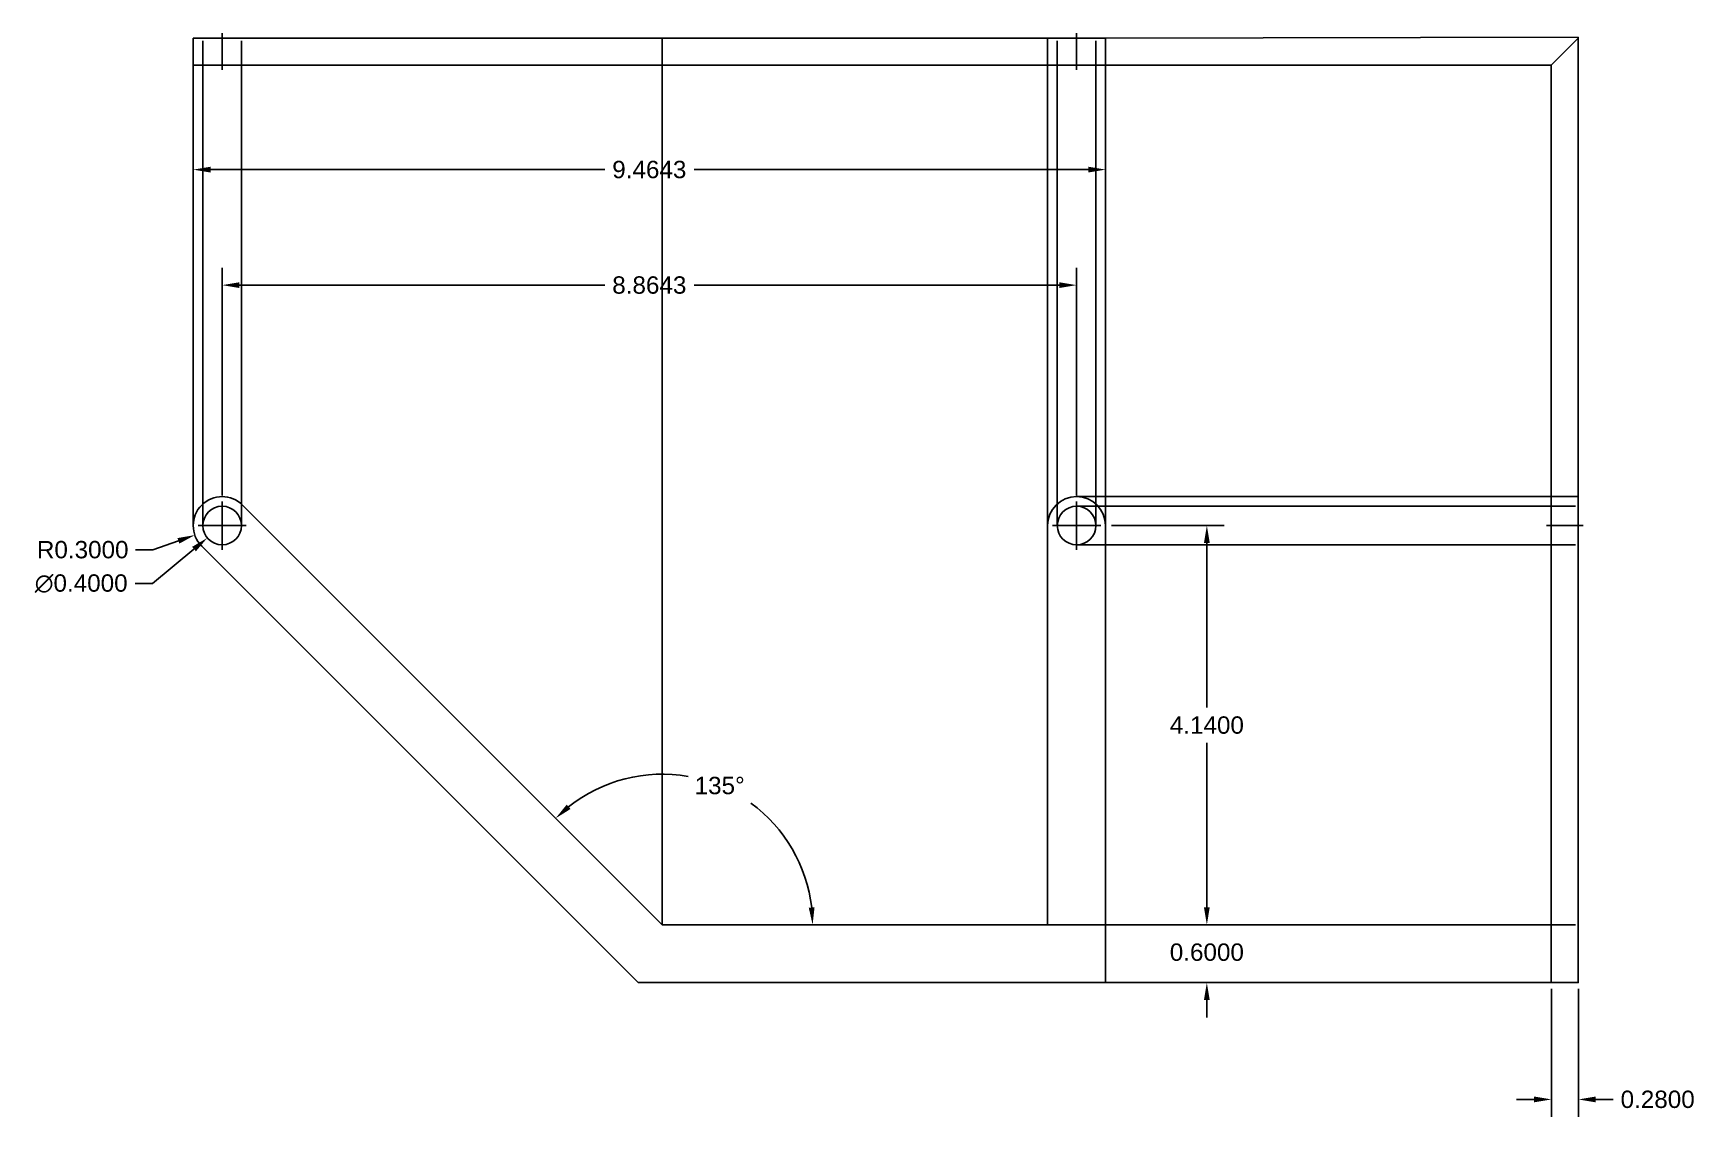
# Model space of a CAD drawing. Header units: inches. Extents: x 42.3 to 59.5, y 5.2 to 16.5.
import ezdxf

# ---------------------------------------------------------------- set-up
doc = ezdxf.new("R2010")
doc.units = ezdxf.units.IN
doc.header["$MEASUREMENT"] = 0
doc.linetypes.add('CENTER', pattern=[2, 1.25, -0.25, 0.25, -0.25])
doc.linetypes.add('HIDDEN', pattern=[0.375, 0.25, -0.125])
for name, color, linetype in [('CENTER', 6, 'CENTER'), ('CONSTRUCTION', 186, 'Continuous'), ('DIMENSIONS', 1, 'Continuous'), ('HIDDEN', 3, 'HIDDEN'), ('VISIBLE', 4, 'Continuous')]:
    doc.layers.add(name, color=color, linetype=linetype)
doc.styles.get("Standard").update_dxf_attribs({"font": 'arial.ttf'})
doc.dimstyles.get("Standard").update_dxf_attribs({"dimtxt": 0.18, "dimasz": 0.18, "dimexe": 0.18, "dimexo": 0.0625, "dimgap": 0.09, "dimtad": 0, "dimtih": 1, "dimtoh": 1, "dimdec": 4, "dimzin": 0, "dimdsep": 46, "dimtxsty": 'Standard', "dimcen": 0.09, "dimadec": 0, "dimazin": 0, "dimtfac": 1, "dimtdec": 4, "dimtofl": 0, "dimtmove": 0, "dimatfit": 3, "dimfxl": 1, "dimtolj": 1, "dimtzin": 0, "dimarcsym": 0})

# ---------------------------------------------------------------- blocks, each defined once
blk = doc.blocks.new('*D3')
at = {"layer": 'Defpoints', "color": 0, "transparency": 16777216}
for p in [(44.437, 11.574), (49.894, 8.326), (48.79, 7.222), (48.79, 7.222), (52.79, 7.222)]:
    blk.add_point(p, dxfattribs=at)
at = {"layer": 'DIMENSIONS', "color": 0, "lineweight": -2, "transparency": 16777216}
for start, end in [(80.0594, 128.3919), (6.6081, 53.838)]:
    blk.add_arc((48.79, 7.222), 1.562, start, end, dxfattribs=at)
at = {"layer": 'DIMENSIONS', "color": 0, "transparency": 16777216}
for points in [[(47.84, 8.423), (47.8, 8.468), (47.685, 8.326)], [(50.371, 7.403), (50.311, 7.4), (50.351, 7.222)]]:
    blk.add_solid(points, dxfattribs=at)
at = {"layer": 'DIMENSIONS', "color": 0, "transparency": 16777216, "insert": (49.387, 8.665), "char_height": 0.18, "attachment_point": 5}
blk.add_mtext('\\A1;135°', dxfattribs=at)
blk = doc.blocks.new('*D16')
at = {"layer": 'Defpoints', "color": 0, "transparency": 16777216}
for p in [(58.015, 6.622), (58.295, 6.622), (58.295, 5.411)]:
    blk.add_point(p, dxfattribs=at)
at = {"layer": 'DIMENSIONS', "color": 0, "lineweight": -2, "transparency": 16777216}
for p, q in [((58.015, 6.559), (58.015, 5.231)), ((58.295, 6.559), (58.295, 5.231)), ((57.835, 5.411), (57.655, 5.411)), ((58.475, 5.411), (58.655, 5.411))]:
    blk.add_line(p, q, dxfattribs=at)
at = {"layer": 'DIMENSIONS', "color": 0, "transparency": 16777216}
for points in [[(57.835, 5.441), (57.835, 5.381), (58.015, 5.411)], [(58.475, 5.441), (58.475, 5.381), (58.295, 5.411)]]:
    blk.add_solid(points, dxfattribs=at)
at = {"layer": 'DIMENSIONS', "color": 0, "transparency": 16777216, "insert": (59.118, 5.411), "char_height": 0.18, "attachment_point": 5}
blk.add_mtext('\\A1;0.2800', dxfattribs=at)
blk = doc.blocks.new('*D18')
at = {"layer": 'Defpoints', "color": 0, "transparency": 16777216}
for p in [(53.09, 13.855), (44.225, 11.612), (53.09, 11.612)]:
    blk.add_point(p, dxfattribs=at)
at = {"layer": 'DIMENSIONS', "color": 0, "lineweight": -2, "transparency": 16777216}
for p, q in [((44.225, 11.674), (44.225, 14.035)), ((53.09, 11.674), (53.09, 14.035)), ((44.405, 13.855), (48.194, 13.855)), ((52.91, 13.855), (49.121, 13.855))]:
    blk.add_line(p, q, dxfattribs=at)
at = {"layer": 'DIMENSIONS', "color": 0, "transparency": 16777216}
for points in [[(44.405, 13.885), (44.405, 13.825), (44.225, 13.855)], [(52.91, 13.885), (52.91, 13.825), (53.09, 13.855)]]:
    blk.add_solid(points, dxfattribs=at)
at = {"layer": 'DIMENSIONS', "color": 0, "transparency": 16777216, "insert": (48.657, 13.855), "char_height": 0.18, "attachment_point": 5}
blk.add_mtext('\\A1;8.8643', dxfattribs=at)
blk = doc.blocks.new('*D19')
at = {"layer": 'Defpoints', "color": 0, "transparency": 16777216}
for p in [(53.39, 15.053), (43.925, 11.362), (53.39, 11.362)]:
    blk.add_point(p, dxfattribs=at)
at = {"layer": 'DIMENSIONS', "color": 0, "lineweight": -2, "transparency": 16777216}
for p, q in [((43.925, 11.424), (43.925, 15.233)), ((53.39, 11.424), (53.39, 15.233)), ((44.105, 15.053), (48.194, 15.053)), ((53.21, 15.053), (49.121, 15.053))]:
    blk.add_line(p, q, dxfattribs=at)
at = {"layer": 'DIMENSIONS', "color": 0, "transparency": 16777216}
for points in [[(44.105, 15.083), (44.105, 15.023), (43.925, 15.053)], [(53.21, 15.083), (53.21, 15.023), (53.39, 15.053)]]:
    blk.add_solid(points, dxfattribs=at)
at = {"layer": 'DIMENSIONS', "color": 0, "transparency": 16777216, "insert": (48.657, 15.053), "char_height": 0.18, "attachment_point": 5}
blk.add_mtext('\\A1;9.4643', dxfattribs=at)
blk = doc.blocks.new('*D20')
at = {"layer": 'Defpoints', "color": 0, "transparency": 16777216}
for p in [(43.942, 11.263), (44.225, 11.362)]:
    blk.add_point(p, dxfattribs=at)
at = {"layer": 'DIMENSIONS', "color": 0, "lineweight": -2, "transparency": 16777216}
for p, q in [((44.225, 11.272), (44.225, 11.452)), ((43.508, 11.111), (43.772, 11.203)), ((44.135, 11.362), (44.315, 11.362)), ((43.328, 11.111), (43.508, 11.111))]:
    blk.add_line(p, q, dxfattribs=at)
at = {"layer": 'DIMENSIONS', "color": 0, "transparency": 16777216}
blk.add_solid([(43.762, 11.232), (43.782, 11.175), (43.942, 11.263)], dxfattribs=at)
at = {"layer": 'DIMENSIONS', "color": 0, "transparency": 16777216, "insert": (42.779, 11.111), "char_height": 0.18, "attachment_point": 5}
blk.add_mtext('\\A1;R0.3000', dxfattribs=at)
blk = doc.blocks.new('*D21')
at = {"layer": 'Defpoints', "color": 0, "transparency": 16777216}
for p in [(44.379, 11.49), (44.072, 11.234)]:
    blk.add_point(p, dxfattribs=at)
at = {"layer": 'DIMENSIONS', "color": 0, "lineweight": -2, "transparency": 16777216}
for p, q in [((44.225, 11.272), (44.225, 11.452)), ((44.135, 11.362), (44.315, 11.362)), ((43.504, 10.76), (43.933, 11.118)), ((43.324, 10.76), (43.504, 10.76))]:
    blk.add_line(p, q, dxfattribs=at)
at = {"layer": 'DIMENSIONS', "color": 0, "transparency": 16777216}
blk.add_solid([(43.914, 11.141), (43.953, 11.095), (44.072, 11.234)], dxfattribs=at)
at = {"layer": 'DIMENSIONS', "color": 0, "transparency": 16777216, "insert": (42.763, 10.76), "char_height": 0.18, "attachment_point": 5}
blk.add_mtext('\\A1;∅0.4000', dxfattribs=at)
blk = doc.blocks.new('*D22')
at = {"layer": 'Defpoints', "color": 0, "transparency": 16777216}
for p in [(52.79, 7.222), (53.39, 6.622), (54.441, 6.622)]:
    blk.add_point(p, dxfattribs=at)
at = {"layer": 'DIMENSIONS', "color": 0, "lineweight": -2, "transparency": 16777216}
for p, q in [((54.441, 7.402), (54.441, 7.582)), ((52.852, 7.222), (54.621, 7.222)), ((53.452, 6.622), (54.621, 6.622)), ((54.441, 6.442), (54.441, 6.262))]:
    blk.add_line(p, q, dxfattribs=at)
at = {"layer": 'DIMENSIONS', "color": 0, "transparency": 16777216}
for points in [[(54.411, 7.402), (54.471, 7.402), (54.441, 7.222)], [(54.411, 6.442), (54.471, 6.442), (54.441, 6.622)]]:
    blk.add_solid(points, dxfattribs=at)
at = {"layer": 'DIMENSIONS', "color": 0, "transparency": 16777216, "insert": (54.441, 6.937), "char_height": 0.18, "attachment_point": 5}
blk.add_mtext('\\A1;0.6000', dxfattribs=at)
blk = doc.blocks.new('*D24')
at = {"layer": 'Defpoints', "color": 0, "transparency": 16777216}
for p in [(53.39, 11.362), (53.39, 7.222), (54.441, 7.222)]:
    blk.add_point(p, dxfattribs=at)
at = {"layer": 'DIMENSIONS', "color": 0, "lineweight": -2, "transparency": 16777216}
for p, q in [((53.452, 11.362), (54.621, 11.362)), ((54.441, 11.182), (54.441, 9.474)), ((54.441, 7.402), (54.441, 9.11)), ((53.452, 7.222), (54.621, 7.222))]:
    blk.add_line(p, q, dxfattribs=at)
at = {"layer": 'DIMENSIONS', "color": 0, "transparency": 16777216}
for points in [[(54.411, 11.182), (54.471, 11.182), (54.441, 11.362)], [(54.411, 7.402), (54.471, 7.402), (54.441, 7.222)]]:
    blk.add_solid(points, dxfattribs=at)
at = {"layer": 'DIMENSIONS', "color": 0, "transparency": 16777216, "insert": (54.441, 9.292), "char_height": 0.18, "attachment_point": 5}
blk.add_mtext('\\A1;4.1400', dxfattribs=at)

msp = doc.modelspace()

# ---------------------------------------------------------------- linework, layer by layer
at = {"layer": 'CENTER'}
for p, q in [((44.22525, 16.46735), (44.22525, 16.08735)), ((53.08952, 16.46735), (53.08952, 16.08735)), ((44.22525, 11.61186), (44.22525, 11.11186)), ((53.08951, 11.61186), (53.08961, 11.11186)), ((43.97525, 11.36186), (44.47525, 11.36186)), ((52.83952, 11.36186), (53.33952, 11.36186)), ((57.96452, 11.36283), (58.34452, 11.36283))]:
    msp.add_line(p, q, dxfattribs=at)
at = {"layer": 'CONSTRUCTION'}
for p, q in [((53.38952, 16.41735), (58.29452, 16.42783)), ((58.01452, 16.13735), (58.29452, 16.41735)), ((58.29452, 16.42783), (58.29452, 11.66283)), ((43.92525, 16.13735), (43.92525, 11.36186)), ((44.02525, 11.36186), (44.02525, 16.13735)), ((44.42525, 11.36186), (44.42525, 16.13735)), ((48.78952, 16.13735), (48.78952, 7.22186)), ((52.78952, 16.13735), (52.78952, 11.36186)), ((52.88952, 11.36186), (52.88952, 16.13735)), ((53.28952, 11.36186), (53.28952, 16.13735)), ((53.38952, 16.13735), (53.38952, 11.36186)), ((53.38952, 16.13735), (58.01452, 16.13735)), ((58.01452, 16.13735), (58.01452, 11.66283)), ((53.08952, 11.66186), (58.01452, 11.66283)), ((53.08952, 11.56186), (58.01452, 11.56186)), ((53.08952, 11.16186), (58.01452, 11.16283)), ((52.78952, 7.22186), (58.01452, 7.22186)), ((53.38952, 6.62186), (58.01452, 6.62186))]:
    msp.add_line(p, q, dxfattribs=at)
at = {"layer": 'HIDDEN'}
for p, q in [((44.02525, 16.13735), (44.02525, 16.41735)), ((44.42525, 16.13735), (44.42525, 16.41735)), ((52.88952, 16.13735), (52.88952, 16.41735)), ((53.28952, 16.13735), (53.28952, 16.41735)), ((58.01452, 11.56283), (58.29452, 11.56283)), ((58.01452, 11.16283), (58.29452, 11.16283)), ((58.01452, 7.22186), (58.29452, 7.22186))]:
    msp.add_line(p, q, dxfattribs=at)
at = {"layer": 'VISIBLE'}
for p, q in [((53.38952, 16.41735), (48.78952, 16.41735)), ((52.78952, 16.41735), (52.78952, 16.13735)), ((53.38952, 16.13735), (53.38952, 16.41735)), ((48.78952, 16.13735), (53.38952, 16.13735)), ((48.78952, 7.22186), (44.43738, 11.57399)), ((58.01452, 11.56283), (58.01452, 11.16283)), ((52.78952, 7.22186), (52.78952, 11.36186)), ((53.38952, 6.62186), (53.38952, 11.36186)), ((48.54099, 6.62186), (44.01312, 11.14973)), ((52.78952, 7.22186), (48.78952, 7.22186)), ((53.38952, 6.62186), (48.54099, 6.62186))]:
    msp.add_line(p, q, dxfattribs=at)
for points in [[(43.92525, 16.41735), (48.78952, 16.41735), (48.78952, 16.13735), (43.92525, 16.13735)], [(58.01452, 11.66283), (58.29452, 11.66283), (58.29452, 6.62186), (58.01452, 6.62186)]]:
    msp.add_lwpolyline(points, close=True, dxfattribs=at)
for centre in [(44.22525, 11.36186), (53.08952, 11.36186)]:
    msp.add_circle(centre, 0.2, dxfattribs=at)
for centre, start, end in [((44.22525, 11.36186), 45, 225), ((53.08952, 11.36186), 360, 180)]:
    msp.add_arc(centre, 0.3, start, end, dxfattribs=at)

# ---------------------------------------------------------------- dimensions: what is measured, and where the dimension line sits
at = {"layer": 'DIMENSIONS'}
for base, p1, p2, picture, middle in [((53.38952, 15.05306), (43.92525, 11.36186), (53.38952, 11.36186), '*D19', (48.65738, 15.05306)), ((58.29452, 5.41101), (58.01452, 6.62186), (58.29452, 6.62186), '*D16', (59.11784, 5.41101))]:
    dim = msp.add_linear_dim(base=base, p1=p1, p2=p2, dimstyle='Standard', dxfattribs=at)
    dim.commit()
    dim.dimension.update_dxf_attribs({"geometry": picture, "text_midpoint": middle})
dim = msp.add_aligned_dim(p1=(44.22525, 11.61186), p2=(53.08951, 11.61186), distance=2.24278, dimstyle='Standard', dxfattribs=at)
dim.commit()
dim.dimension.update_dxf_attribs({"geometry": '*D18', "text_midpoint": (48.65738, 13.85464)})
dim = msp.add_angular_dim_2l(base=(49.8937, 8.32604), line1=((52.78952, 7.22186), (48.78952, 7.22186)), line2=((48.78952, 7.22186), (44.43738, 11.57399)), dimstyle='Standard', dxfattribs=at)
dim.commit()
dim.dimension.update_dxf_attribs({"geometry": '*D3', "text_midpoint": (49.3871, 8.66455)})
dim = msp.add_diameter_dim_2p(p1=(44.37882, 11.48999), p2=(44.07168, 11.23373), dimstyle='Standard', dxfattribs=at)
dim.commit()
dim.dimension.update_dxf_attribs({"geometry": '*D21', "text_midpoint": (42.76308, 10.76037), "dimtype": 163})
dim = msp.add_radius_dim(center=(44.22525, 11.36186), mpoint=(43.94208, 11.26281), dimstyle='Standard', dxfattribs=at)
dim.commit()
dim.dimension.update_dxf_attribs({"geometry": '*D20', "text_midpoint": (42.77898, 11.11113), "dimtype": 164})
dim = msp.add_linear_dim(base=(54.44125, 7.22186), p1=(53.38952, 11.36186), p2=(53.38952, 7.22186), angle=90, dimstyle='Standard', dxfattribs=at)
dim.commit()
dim.dimension.update_dxf_attribs({"geometry": '*D24', "text_midpoint": (54.44125, 9.29186)})
dim = msp.add_linear_dim(base=(54.44125, 6.62186), p1=(52.78952, 7.22186), p2=(53.38952, 6.62186), angle=90, dimstyle='Standard', dxfattribs=at)
dim.commit()
dim.dimension.update_dxf_attribs({"geometry": '*D22', "text_midpoint": (54.44125, 6.93714), "dimtype": 160})

doc.saveas('drawing.dxf')
